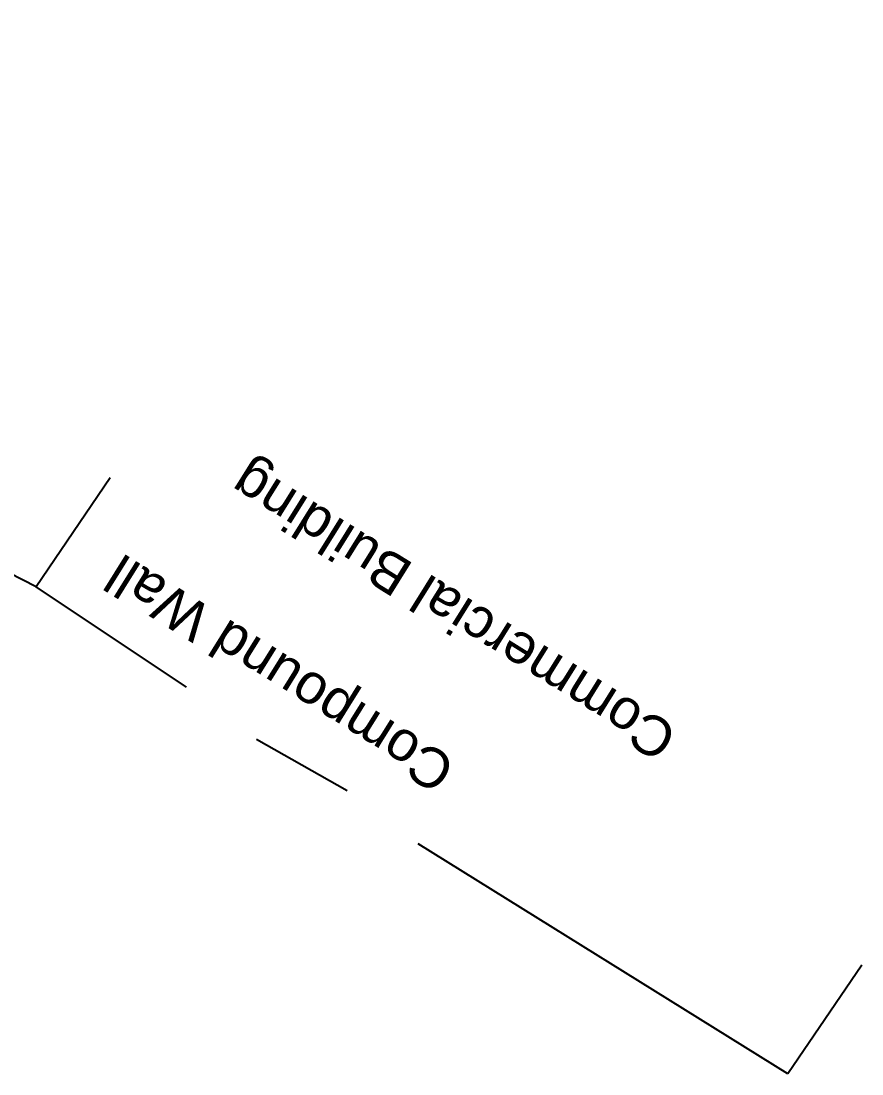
# Model space of a CAD drawing. Header units: metres. Extents: x 646303 to 662875, y 3366650 to 3378730.
# Drawn here: x 653661.1 to 653713.9, y 3373315.8 to 3373382 of the extents above; entities that cross this region are included whole.
import ezdxf

# ---------------------------------------------------------------- set-up
doc = ezdxf.new("R2010")
doc.units = ezdxf.units.M
doc.header["$MEASUREMENT"] = 0
doc.layers.add('COMPOUND_WALL', color=251, linetype='Continuous')
doc.layers.add('TOPO_TEXT', color=251, linetype='Continuous')
doc.styles.get("Standard").update_dxf_attribs({"font": 'arial.ttf'})

msp = doc.modelspace()

# ---------------------------------------------------------------- linework, layer by layer
at = {"layer": 'COMPOUND_WALL', "linetype": 'Continuous'}
for points in [[(653671.508, 3373340.12, 270.754), (653662.07, 3373346.437, 270.85), (653593.104, 3373381.78, 269.579), (653593.1, 3373381.988, 269.519)], [(653666.72, 3373353.28, 270.88), (653662.07, 3373346.437, 270.85)], [(653681.613, 3373333.617, 271.07), (653675.917, 3373336.841, 270.723)], [(653709.292, 3373315.815, 270.907), (653686.071, 3373330.283, 270.668)], [(653713.942, 3373322.658, 270.937), (653709.292, 3373315.815, 270.907)]]:
    msp.add_polyline3d(points, dxfattribs=at)

# ---------------------------------------------------------------- texts
at = {"layer": 'TOPO_TEXT'}
for s, p in [('Commercial Building', (653702.5174, 3373337.4541)), ('Compound Wall', (653688.5716, 3373335.4447))]:
    msp.add_text(s, height=2.5, rotation=148.074753, dxfattribs=at).set_placement(p)

doc.saveas('drawing.dxf')
